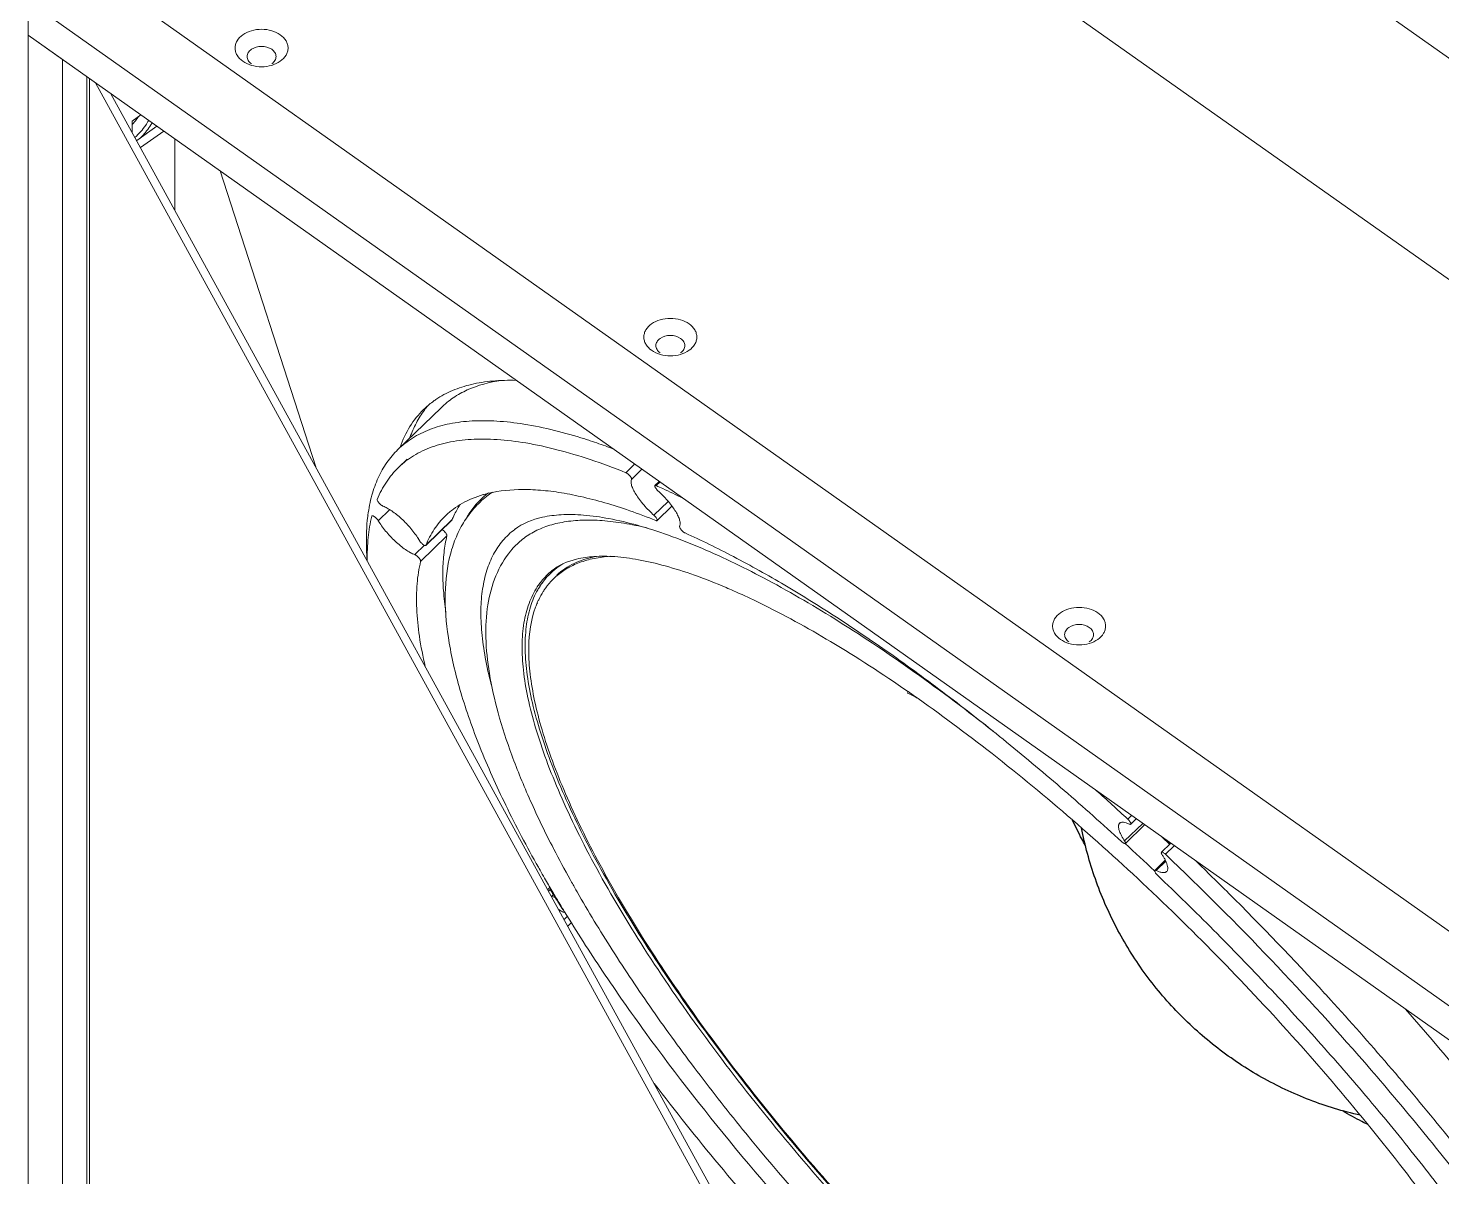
# Model space of a CAD drawing. Header units: millimetres. Extents: x 0 to 9253, y 0 to 2730.
# Drawn here: x 4928.4 to 5221.9, y 1721.4 to 1959.7 of the extents above; entities that cross this region are included whole.
import ezdxf

# ---------------------------------------------------------------- set-up
doc = ezdxf.new("R2010")
doc.units = ezdxf.units.MM
doc.layers.get('0').update_dxf_attribs({"lineweight": 13})
doc.layers.add('INTFCLR_5754_1', color=7, linetype='Continuous')

msp = doc.modelspace()

# ---------------------------------------------------------------- linework, layer by layer
at = {"color": 7, "linetype": 'Continuous'}
for p, q in [((5357.31, 1858.81), (5028.5, 2091.31)), ((5036.67, 2039.58), (5346.7, 1820.35)), ((5260.08, 1746.4), (4935.52, 1975.9)), ((4928.45, 1958.29), (4928.45, 1965.36)), ((5250.18, 1737.86), (4928.45, 1965.36)), ((4928.45, 1608.97), (4928.45, 1958.29)), ((4935.52, 1953.29), (4928.45, 1958.29)), ((5250.18, 1730.79), (4928.45, 1958.29)), ((4935.52, 1953.29), (4935.52, 1611.04)), ((4940.59, 1949.7), (4940.59, 1615.09)), ((4941.17, 1949.29), (4941.17, 1614.09)), ((4942.42, 1948.41), (5243.11, 1400.59)), ((5243.11, 1404.16), (4945.62, 1946.14)), ((4950.01, 1940.48), (4951.82, 1941.76)), ((4950.01, 1938.15), (4950.01, 1940.48)), ((4955.16, 1939.4), (4950.95, 1936.43)), ((4956.57, 1938.4), (4951.75, 1934.99)), ((4958.85, 1936.79), (4958.85, 1922.04)), ((4988.13, 1868.7), (4968.27, 1930.13)), ((5014.13, 1880.99), (5005.17, 1872.3)), ((5007.09, 1870.33), (5005.28, 1868.57)), ((5052.5, 1867.5), (5054.32, 1869.28)), ((5053.66, 1866.1), (5055.84, 1868.21)), ((5059.41, 1865.68), (5058.53, 1864.83)), ((5058.81, 1864.81), (5059.58, 1865.56)), ((5023.1, 1862.6), (5023.08, 1862.58)), ((5023.13, 1862.57), (5023.11, 1862.55)), ((5023.25, 1862.3), (5023.27, 1862.32)), ((5023.25, 1862.3), (5023.27, 1862.32)), ((5023.27, 1862.32), (5023.3, 1862.35)), ((5023.27, 1862.33), (5023.3, 1862.34)), ((5058.34, 1858.66), (5061.3, 1861.53)), ((5062.07, 1860.56), (5058.99, 1857.57)), ((4998.95, 1858.65), (4998.96, 1858.71)), ((4998.96, 1858.64), (4998.98, 1858.7)), ((5001.09, 1857.53), (5003.48, 1859.84)), ((5016.43, 1857.72), (5010.96, 1852.41)), ((5010.98, 1852.45), (5016.45, 1857.75)), ((5016.43, 1857.72), (5016.45, 1857.75)), ((5029.42, 1855.72), (5029.42, 1855.72)), ((5063.65, 1856.37), (5063.66, 1856.39)), ((5008.69, 1850.49), (5010.69, 1852.43)), ((5009.9, 1849.1), (5015.37, 1854.41)), ((5010.98, 1852.45), (5010.96, 1852.41)), ((5028.58, 1851.24), (5028.61, 1851.29)), ((5028.6, 1851.27), (5028.62, 1851.29)), ((5037.1, 1847.12), (5037.1, 1847.12)), ((5038.14, 1846.25), (5038.11, 1846.22)), ((5038.14, 1846.25), (5038.11, 1846.22)), ((5110.99, 1822.12), (5111.1, 1822.05)), ((5111.01, 1822.07), (5111.12, 1822)), ((5156.7, 1795.59), (5157.47, 1796.34)), ((5156.04, 1791.07), (5159.79, 1794.71)), ((5160.18, 1794.43), (5156.19, 1790.55)), ((5158.46, 1795.64), (5157.31, 1794.53)), ((5156.21, 1790.59), (5156.19, 1790.55)), ((5165.55, 1790.53), (5163.69, 1788.71)), ((5164.51, 1788.3), (5166.34, 1790.08)), ((5165.57, 1790.56), (5165.14, 1790.96)), ((5037.55, 1789.36), (5037.49, 1789.47)), ((5037.56, 1789.36), (5037.5, 1789.46)), ((5164.48, 1787.06), (5162.31, 1784.95)), ((5034.49, 1785.35), (5034.34, 1785.61)), ((5034.48, 1785.36), (5034.34, 1785.61)), ((5034.7, 1784.97), (5034.48, 1785.36)), ((5034.92, 1784.58), (5034.7, 1784.97)), ((5162.21, 1784.86), (5162.3, 1784.78)), ((5162.21, 1784.84), (5162.29, 1784.76)), ((5162.62, 1784.92), (5164.59, 1786.83)), ((5162.62, 1784.92), (5162.94, 1784.77)), ((5036.27, 1780.99), (5036.76, 1781.47)), ((5036.96, 1781.12), (5036.47, 1780.64)), ((5037.48, 1779.93), (5037.13, 1779.6)), ((5037.13, 1779.6), (5037.9, 1779.27)), ((5042.37, 1780.51), (5042.15, 1780.91)), ((5039.89, 1776.15), (5039.61, 1776.26)), ((5040.36, 1775.45), (5039.68, 1774.78)), ((5039.83, 1776.18), (5039.7, 1776.38)), ((5039.89, 1776.16), (5039.76, 1776.35)), ((5040.46, 1773.36), (5041.21, 1774.1))]:
    msp.add_line(p, q, dxfattribs=at)
for centre, radius, start, end in [((4946.06, 1944.2), 5.91, 318.1631, 330.9458), ((4941.53, 1947.43), 14.59, 329.413, 329.8949), ((5025.62, 1869.2), 18.72, 139.5398, 142.8312), ((5002.95, 1746.83), 134.1, 69.6962, 70.0494), ((5002.1, 1744.53), 136.56, 69.5282, 69.6967), ((5018.09, 1855.27), 18.47, 124.6697, 125.9877), ((5033.88, 1850.02), 16.57, 126.807, 130.5904), ((5033.78, 1850.14), 16.41, 130.6838, 132.0396), ((5029.37, 1840.5), 23.35, 105.5499, 106.1116), ((5033.48, 1854.13), 34.83, 172.5337, 172.9541), ((4999.17, 1847.45), 12.06, 29.7342, 31.8041), ((5011.16, 1854.3), 1.74, 209.7469, 211.7914), ((5055.94, 1853.86), 57.32, 183.9751, 184.688), ((5046.87, 1835.41), 15.27, 144.953, 146.7436), ((5048.05, 1835.34), 15.91, 148.9438, 150.4029), ((5047.79, 1835.5), 15.6, 147.1788, 148.9444), ((5048.14, 1834.71), 15.16, 144.8415, 147.4807), ((5051.02, 1833.25), 18.39, 156.7422, 159.7646), ((5008.3, 1693.18), 163.93, 64.0103, 64.2258), ((5104.01, 1807.43), 15.93, 64.036, 64.3375), ((4750.84, 1353.74), 599.97, 47.43116, 48.27938), ((4790.78, 1391.23), 541.21, 46.6623, 47.54), ((4779, 1379.55), 563.98, 46.7566, 47.0053), ((5282.8, 1925.54), 285.15, 209.6254, 209.9998), ((5162.2, 1784.07), 0.95, 63.8008, 66.8671), ((5292.5, 1931.16), 296.37, 210.0027, 210.5921), ((5338.2, 1967.82), 354.61, 211.7961, 211.9471), ((5345.62, 1972.46), 363.36, 211.9487, 212.3871), ((5303.42, 1937.63), 309.06, 210.5936, 211.1195), ((5352.66, 1976.93), 371.71, 212.3869, 212.6518), ((5311.01, 1942.2), 317.92, 211.1193, 211.4398), ((4727.26, 1328.2), 638.08, 42.35499, 42.50849)]:
    msp.add_arc(centre, radius, start, end, dxfattribs=at)
for points, knots in [([(4972.99, 1958.4), (4972.52, 1958.06), (4971.9, 1957.44), (4971.46, 1956.42), (4971.35, 1955.65), (4971.46, 1954.87), (4971.9, 1953.85), (4972.52, 1953.23), (4972.99, 1952.9)], [0, 0, 0, 0, 0.263387, 0.3838, 0.5, 0.616201, 0.736614, 1, 1, 1, 1]), ([(4980.77, 1958.4), (4980.23, 1958.78), (4978.96, 1959.35), (4976.88, 1959.63), (4974.8, 1959.35), (4973.53, 1958.78), (4972.99, 1958.4)], [0, 0, 0, 0, 0.240764, 0.5, 0.759237, 1, 1, 1, 1]), ([(4980.77, 1952.9), (4981.24, 1953.23), (4981.86, 1953.85), (4982.31, 1954.87), (4982.42, 1955.65), (4982.31, 1956.42), (4981.86, 1957.44), (4981.24, 1958.06), (4980.77, 1958.4)], [0, 0, 0, 0, 0.263387, 0.3838, 0.5, 0.616201, 0.736614, 1, 1, 1, 1]), ([(4974.76, 1955.38), (4974.5, 1955.2), (4974.06, 1954.76), (4973.88, 1954.16), (4973.88, 1953.88)], [0, 0, 0, 0, 0.528924, 1, 1, 1, 1]), ([(4979.88, 1953.88), (4979.88, 1954.16), (4979.7, 1954.76), (4979.26, 1955.2), (4979, 1955.38)], [0, 0, 0, 0, 0.471076, 1, 1, 1, 1]), ([(4972.99, 1952.9), (4973.53, 1952.52), (4974.8, 1951.94), (4976.88, 1951.66), (4978.96, 1951.94), (4980.23, 1952.52), (4980.77, 1952.9)], [0, 0, 0, 0, 0.240764, 0.5, 0.759237, 1, 1, 1, 1]), ([(4973.88, 1953.88), (4973.88, 1953.6), (4974.06, 1952.99), (4974.5, 1952.56), (4974.76, 1952.38)], [0, 0, 0, 0, 0.471076, 1, 1, 1, 1]), ([(4979, 1952.38), (4979.26, 1952.56), (4979.7, 1952.99), (4979.88, 1953.6), (4979.88, 1953.88)], [0, 0, 0, 0, 0.528924, 1, 1, 1, 1]), ([(4950.01, 1939.82), (4950.05, 1939.85), (4950.21, 1939.99), (4950.36, 1940.14), (4950.46, 1940.26)], [0, 0, 0, 0, 0.244552, 1, 1, 1, 1]), ([(4953.44, 1940.62), (4953.25, 1940.28), (4952.44, 1939), (4951.43, 1937.84), (4950.59, 1937.09)], [0, 0, 0, 0, 0.253831, 1, 1, 1, 1]), ([(4951.59, 1936.86), (4951.83, 1937.09), (4952.77, 1938.05), (4953.57, 1939.14), (4954.09, 1940.01)], [0, 0, 0, 0, 0.244348, 1, 1, 1, 1]), ([(5065.62, 1898.4), (5065.09, 1898.78), (5063.82, 1899.35), (5061.74, 1899.63), (5059.66, 1899.35), (5058.38, 1898.78), (5057.85, 1898.4)], [0, 0, 0, 0, 0.240764, 0.5, 0.759237, 1, 1, 1, 1]), ([(5057.85, 1898.4), (5057.37, 1898.06), (5056.75, 1897.44), (5056.31, 1896.42), (5056.2, 1895.65), (5056.31, 1894.87), (5056.75, 1893.85), (5057.37, 1893.23), (5057.85, 1892.9)], [0, 0, 0, 0, 0.263387, 0.3838, 0.5, 0.616201, 0.736614, 1, 1, 1, 1]), ([(5065.62, 1892.9), (5066.1, 1893.23), (5066.72, 1893.85), (5067.16, 1894.87), (5067.27, 1895.65), (5067.16, 1896.42), (5066.72, 1897.44), (5066.1, 1898.06), (5065.62, 1898.4)], [0, 0, 0, 0, 0.263387, 0.3838, 0.5, 0.616201, 0.736614, 1, 1, 1, 1]), ([(5057.85, 1892.9), (5058.38, 1892.52), (5059.66, 1891.94), (5061.74, 1891.66), (5063.82, 1891.94), (5065.09, 1892.52), (5065.62, 1892.9)], [0, 0, 0, 0, 0.240764, 0.5, 0.759237, 1, 1, 1, 1]), ([(5059.61, 1895.38), (5059.36, 1895.2), (5058.92, 1894.76), (5058.74, 1894.16), (5058.74, 1893.88)], [0, 0, 0, 0, 0.528924, 1, 1, 1, 1]), ([(5058.74, 1893.88), (5058.74, 1893.6), (5058.92, 1892.99), (5059.36, 1892.56), (5059.61, 1892.38)], [0, 0, 0, 0, 0.471076, 1, 1, 1, 1]), ([(5064.74, 1893.88), (5064.74, 1894.16), (5064.55, 1894.76), (5064.11, 1895.2), (5063.86, 1895.38)], [0, 0, 0, 0, 0.471076, 1, 1, 1, 1]), ([(5063.86, 1892.38), (5064.11, 1892.56), (5064.55, 1892.99), (5064.74, 1893.6), (5064.74, 1893.88)], [0, 0, 0, 0, 0.528924, 1, 1, 1, 1]), ([(5029.75, 1886.66), (5028.12, 1886.71), (5024.98, 1886.64), (5020.51, 1885.96), (5016.53, 1884.69), (5014.15, 1883.42), (5013.08, 1882.69)], [0, 0, 0, 0, 0.281899, 0.539396, 0.776824, 1, 1, 1, 1]), ([(5026.6, 1886.64), (5024.2, 1886.3), (5020.7, 1885.39), (5016.64, 1883.14), (5014.91, 1881.75), (5014.13, 1880.99)], [0, 0, 0, 0, 0.524286, 0.765474, 1, 1, 1, 1]), ([(5013.08, 1882.69), (5012.85, 1882.54), (5011.95, 1881.9), (5011.11, 1881.19), (5010.51, 1880.62)], [0, 0, 0, 0, 0.251702, 1, 1, 1, 1]), ([(5005.17, 1872.3), (5006.1, 1873.2), (5008.18, 1874.82), (5011.84, 1876.62), (5016.03, 1877.79), (5020.72, 1878.35), (5025.89, 1878.29), (5033.78, 1877.37), (5039.83, 1875.81), (5043.95, 1874.51)], [0, 0, 0, 0, 0.094919, 0.193573, 0.299241, 0.41451, 0.541234, 0.68066, 1, 1, 1, 1]), ([(5010.51, 1880.62), (5009.43, 1879.57), (5007.48, 1877.13), (5006.16, 1874.31), (5005.62, 1872.82)], [0, 0, 0, 0, 0.48733, 1, 1, 1, 1]), ([(5007.68, 1874.81), (5008.05, 1875.85), (5008.91, 1877.83), (5010.07, 1879.66), (5010.71, 1880.5)], [0, 0, 0, 0, 0.511075, 1, 1, 1, 1]), ([(4998.96, 1858.71), (4999.14, 1860.09), (4999.65, 1862.73), (5000.96, 1866.42), (5002.77, 1869.64), (5004.33, 1871.48), (5005.17, 1872.3)], [0, 0, 0, 0, 0.274357, 0.528525, 0.768106, 1, 1, 1, 1]), ([(5007.59, 1870.46), (5008.15, 1870.85), (5009.34, 1871.58), (5011.94, 1872.82), (5015.63, 1873.93), (5020.53, 1874.54), (5025.98, 1874.47), (5031.94, 1873.73), (5038.41, 1872.31), (5045.34, 1870.23), (5050.06, 1868.48), (5052.5, 1867.5)], [0, 0, 0, 0, 0.044153, 0.089491, 0.185252, 0.290175, 0.406226, 0.534682, 0.676286, 0.831381, 1, 1, 1, 1]), ([(5043.95, 1874.51), (5044.34, 1874.38), (5045.93, 1873.87), (5047.52, 1873.32), (5048.7, 1872.89)], [0, 0, 0, 0, 0.244949, 1, 1, 1, 1]), ([(5005.28, 1868.57), (5005.43, 1868.72), (5006.05, 1869.3), (5006.72, 1869.84), (5007.24, 1870.22)], [0, 0, 0, 0, 0.249355, 1, 1, 1, 1]), ([(5000.89, 1861.97), (5001.41, 1863.22), (5002.34, 1865.02), (5003.93, 1867.16), (5004.81, 1868.12), (5005.28, 1868.57)], [0, 0, 0, 0, 0.509769, 0.756185, 1, 1, 1, 1]), ([(5052.5, 1867.5), (5052.54, 1867.49), (5052.63, 1867.44), (5052.81, 1867.32), (5053.05, 1867.12), (5053.32, 1866.85), (5053.47, 1866.65), (5053.53, 1866.54)], [0, 0, 0, 0, 0.095209, 0.207449, 0.467573, 0.744899, 1, 1, 1, 1]), ([(5053.53, 1866.54), (5053.56, 1866.5), (5053.61, 1866.41), (5053.66, 1866.29), (5053.68, 1866.19), (5053.68, 1866.13), (5053.66, 1866.1)], [0, 0, 0, 0, 0.339567, 0.621162, 0.839224, 1, 1, 1, 1]), ([(5058.74, 1857.57), (5056.94, 1858.29), (5053.43, 1859.61), (5048.24, 1861.28), (5043.31, 1862.56), (5038.67, 1863.45), (5034.33, 1863.96), (5029.15, 1864.1), (5025.4, 1863.64), (5023.11, 1863)], [0, 0, 0, 0, 0.158852, 0.307718, 0.446555, 0.575478, 0.694738, 0.80479, 1, 1, 1, 1]), ([(5023.3, 1862.35), (5023.42, 1862.44), (5023.9, 1862.83), (5024.41, 1863.19), (5024.79, 1863.45)], [0, 0, 0, 0, 0.248859, 1, 1, 1, 1]), ([(5053.66, 1866.1), (5053.59, 1865.94), (5053.55, 1865.64), (5053.6, 1865.23), (5053.7, 1864.85), (5053.85, 1864.43), (5054.12, 1863.81), (5054.39, 1863.34), (5054.59, 1863.02)], [0, 0, 0, 0, 0.160693, 0.262044, 0.379064, 0.512019, 0.660524, 1, 1, 1, 1]), ([(5059.16, 1863.76), (5059.06, 1863.85), (5058.88, 1864.04), (5058.69, 1864.28), (5058.58, 1864.48), (5058.53, 1864.6), (5058.5, 1864.7), (5058.5, 1864.77), (5058.51, 1864.79)], [0, 0, 0, 0, 0.320867, 0.618842, 0.745909, 0.852673, 0.937048, 1, 1, 1, 1]), ([(5058.51, 1864.79), (5058.51, 1864.79), (5058.52, 1864.81), (5058.53, 1864.82), (5058.53, 1864.83)], [0, 0, 0, 0, 0.263043, 1, 1, 1, 1]), ([(5058.53, 1864.83), (5058.55, 1864.85), (5058.58, 1864.86), (5058.65, 1864.87), (5058.73, 1864.85), (5058.78, 1864.83), (5058.81, 1864.81)], [0, 0, 0, 0, 0.176279, 0.390789, 0.663874, 1, 1, 1, 1]), ([(5058.81, 1864.81), (5059.26, 1864.61), (5061.11, 1863.77), (5062.93, 1862.9), (5064.3, 1862.23)], [0, 0, 0, 0, 0.245634, 1, 1, 1, 1]), ([(5063.73, 1856.55), (5063.79, 1856.72), (5063.8, 1857.03), (5063.72, 1857.46), (5063.57, 1858), (5063.24, 1858.75), (5062.68, 1859.7), (5061.97, 1860.72), (5061.13, 1861.77), (5060.18, 1862.79), (5059.51, 1863.45), (5059.16, 1863.76)], [0, 0, 0, 0, 0.062954, 0.102342, 0.147375, 0.254099, 0.381092, 0.524445, 0.679182, 0.839678, 1, 1, 1, 1]), ([(5001.03, 1861.53), (5000.98, 1861.61), (5000.91, 1861.73), (5000.88, 1861.88), (5000.88, 1861.94), (5000.89, 1861.97)], [0, 0, 0, 0, 0.616807, 0.836604, 1, 1, 1, 1]), ([(5002.08, 1860.57), (5002.03, 1860.58), (5001.94, 1860.63), (5001.76, 1860.74), (5001.51, 1860.94), (5001.25, 1861.22), (5001.09, 1861.43), (5001.03, 1861.53)], [0, 0, 0, 0, 0.093807, 0.205196, 0.465145, 0.743616, 1, 1, 1, 1]), ([(5009.42, 1853.81), (5009.2, 1854.16), (5008.71, 1854.87), (5007.88, 1855.92), (5006.95, 1856.95), (5005.96, 1857.92), (5004.94, 1858.8), (5003.94, 1859.56), (5003, 1860.15), (5002.37, 1860.45), (5002.08, 1860.57)], [0, 0, 0, 0, 0.122979, 0.256397, 0.39542, 0.534915, 0.669721, 0.79493, 0.906178, 1, 1, 1, 1]), ([(5034.34, 1785.61), (5031.96, 1789.84), (5027.62, 1798.04), (5022.19, 1810.13), (5018.2, 1821.37), (5015.68, 1831.69), (5014.72, 1841.05), (5015.34, 1848.24), (5016.86, 1853.33), (5018.46, 1856.74), (5020.57, 1859.79), (5022.31, 1861.52), (5023.25, 1862.3)], [0, 0, 0, 0, 0.175829, 0.336043, 0.479917, 0.607485, 0.719878, 0.819751, 0.866394, 0.911618, 0.955933, 1, 1, 1, 1]), ([(5022.89, 1862.94), (5022.12, 1862.72), (5020.64, 1862.2), (5018.56, 1861.2), (5016.68, 1859.99), (5015.55, 1859.03), (5015.03, 1858.52)], [0, 0, 0, 0, 0.262508, 0.514473, 0.759116, 1, 1, 1, 1]), ([(5016.45, 1857.75), (5016.56, 1858.03), (5017.03, 1859.1), (5017.59, 1860.12), (5018.06, 1860.85)], [0, 0, 0, 0, 0.255431, 1, 1, 1, 1]), ([(5022.79, 1862.32), (5022.12, 1861.72), (5020.87, 1860.39), (5019.85, 1858.87), (5019.4, 1858.07)], [0, 0, 0, 0, 0.495272, 1, 1, 1, 1]), ([(5054.59, 1863.02), (5054.82, 1862.64), (5055.35, 1861.88), (5056.24, 1860.77), (5057.24, 1859.68), (5057.97, 1858.99), (5058.34, 1858.66)], [0, 0, 0, 0, 0.230243, 0.480631, 0.740853, 1, 1, 1, 1]), ([(4998.75, 1849.89), (4998.7, 1850.64), (4998.56, 1853.47), (4998.66, 1856.33), (4998.92, 1858.4)], [0, 0, 0, 0, 0.265123, 1, 1, 1, 1]), ([(4998.83, 1849.19), (4998.8, 1850.82), (4998.9, 1853.94), (4999.41, 1857.03), (4999.76, 1858.48)], [0, 0, 0, 0, 0.522982, 1, 1, 1, 1]), ([(4999.76, 1858.48), (4999.77, 1858.48), (4999.77, 1858.5), (4999.78, 1858.52), (4999.79, 1858.53)], [0, 0, 0, 0, 0.267366, 1, 1, 1, 1]), ([(4999.79, 1858.53), (4999.81, 1858.54), (4999.85, 1858.56), (4999.92, 1858.56), (5000.01, 1858.54), (5000.11, 1858.49), (5000.22, 1858.43), (5000.39, 1858.31), (5000.51, 1858.21), (5000.59, 1858.13)], [0, 0, 0, 0, 0.059225, 0.133026, 0.228376, 0.346658, 0.486381, 0.644673, 1, 1, 1, 1]), ([(5000.59, 1858.13), (5000.69, 1858.04), (5000.88, 1857.85), (5001.03, 1857.64), (5001.09, 1857.53)], [0, 0, 0, 0, 0.524995, 1, 1, 1, 1]), ([(5001.09, 1857.53), (5001.31, 1857.17), (5001.79, 1856.44), (5002.62, 1855.37), (5003.56, 1854.3), (5004.24, 1853.62), (5004.6, 1853.29)], [0, 0, 0, 0, 0.226469, 0.475071, 0.73632, 1, 1, 1, 1]), ([(5015.03, 1858.52), (5014.6, 1858.11), (5013.78, 1857.22), (5012.32, 1855.25), (5011.45, 1853.6), (5010.98, 1852.45)], [0, 0, 0, 0, 0.243896, 0.490359, 1, 1, 1, 1]), ([(5028.61, 1851.29), (5029.26, 1852.08), (5030.71, 1853.54), (5033.33, 1855.28), (5036.35, 1856.56), (5039.77, 1857.37), (5043.56, 1857.72), (5047.72, 1857.61), (5052.22, 1857.06), (5055.31, 1856.41), (5056.91, 1856.02)], [0, 0, 0, 0, 0.100713, 0.202912, 0.310034, 0.425003, 0.550107, 0.686974, 0.836708, 1, 1, 1, 1]), ([(5029.41, 1855.73), (5031.09, 1856.99), (5034.38, 1858.29), (5039.29, 1858.88), (5043.95, 1858.77), (5049.24, 1858.01), (5055.14, 1856.6), (5061.57, 1854.53), (5065.97, 1852.79), (5068.25, 1851.81)], [0, 0, 0, 0, 0.155132, 0.252674, 0.367152, 0.499173, 0.648835, 0.815893, 1, 1, 1, 1]), ([(5058.34, 1858.66), (5058.45, 1858.56), (5058.64, 1858.37), (5058.81, 1858.15), (5058.87, 1858.03)], [0, 0, 0, 0, 0.519421, 1, 1, 1, 1]), ([(5058.99, 1857.57), (5058.98, 1857.55), (5058.94, 1857.54), (5058.89, 1857.53), (5058.82, 1857.54), (5058.77, 1857.56), (5058.74, 1857.57)], [0, 0, 0, 0, 0.18259, 0.399426, 0.670136, 1, 1, 1, 1]), ([(5058.87, 1858.03), (5058.91, 1857.98), (5058.95, 1857.91), (5058.99, 1857.81), (5059.02, 1857.71), (5059.03, 1857.61), (5058.99, 1857.57)], [0, 0, 0, 0, 0.359516, 0.513352, 0.647861, 1, 1, 1, 1]), ([(5014.75, 1855.4), (5014.72, 1855.43), (5014.59, 1855.54), (5014.46, 1855.64), (5014.35, 1855.71)], [0, 0, 0, 0, 0.269537, 1, 1, 1, 1]), ([(5015.37, 1854.41), (5015.37, 1854.44), (5015.37, 1854.5), (5015.35, 1854.6), (5015.3, 1854.71), (5015.19, 1854.9), (5015.01, 1855.13), (5014.84, 1855.31), (5014.75, 1855.4)], [0, 0, 0, 0, 0.065121, 0.150938, 0.258001, 0.384371, 0.679714, 1, 1, 1, 1]), ([(5024.55, 1823.54), (5024.07, 1825.39), (5023.27, 1828.97), (5022.53, 1834.18), (5022.32, 1838.96), (5022.65, 1843.29), (5023.51, 1847.17), (5024.91, 1850.57), (5026.87, 1853.47), (5028.53, 1855.04), (5029.42, 1855.72)], [0, 0, 0, 0, 0.166984, 0.319426, 0.457879, 0.583374, 0.697546, 0.802789, 0.902313, 1, 1, 1, 1]), ([(5064.79, 1854.99), (5064.73, 1855.02), (5064.59, 1855.1), (5064.31, 1855.32), (5064.05, 1855.58), (5063.83, 1855.86), (5063.72, 1856.06), (5063.65, 1856.22), (5063.64, 1856.33), (5063.65, 1856.37)], [0, 0, 0, 0, 0.117114, 0.257798, 0.567415, 0.713227, 0.838289, 0.934646, 1, 1, 1, 1]), ([(5063.66, 1856.39), (5063.67, 1856.4), (5063.7, 1856.45), (5063.72, 1856.51), (5063.73, 1856.55)], [0, 0, 0, 0, 0.243098, 1, 1, 1, 1]), ([(5155.41, 1790.92), (5151.48, 1794.52), (5143.63, 1801.53), (5131.72, 1811.54), (5119.88, 1820.87), (5108.22, 1829.46), (5096.82, 1837.21), (5085.78, 1844.09), (5075.19, 1850.02), (5068.2, 1853.46), (5064.79, 1854.99)], [0, 0, 0, 0, 0.143339, 0.283342, 0.418983, 0.549281, 0.673321, 0.790264, 0.899365, 1, 1, 1, 1]), ([(5004.6, 1853.29), (5004.95, 1852.96), (5005.66, 1852.34), (5006.72, 1851.54), (5007.72, 1850.91), (5008.38, 1850.6), (5008.69, 1850.49)], [0, 0, 0, 0, 0.292313, 0.563166, 0.801845, 1, 1, 1, 1]), ([(5010.96, 1852.41), (5010.95, 1852.4), (5010.92, 1852.39), (5010.87, 1852.38), (5010.81, 1852.39), (5010.7, 1852.42), (5010.56, 1852.49), (5010.37, 1852.62), (5010.18, 1852.78), (5009.99, 1852.97), (5009.82, 1853.17), (5009.72, 1853.31), (5009.67, 1853.38)], [0, 0, 0, 0, 0.025287, 0.054653, 0.090585, 0.134087, 0.243789, 0.379781, 0.533886, 0.695854, 0.85486, 1, 1, 1, 1]), ([(5015.16, 1838.58), (5014.93, 1840.05), (5014.59, 1842.9), (5014.44, 1847.03), (5014.67, 1850.85), (5015.09, 1853.27), (5015.37, 1854.41)], [0, 0, 0, 0, 0.280379, 0.539529, 0.778772, 1, 1, 1, 1]), ([(5068.25, 1851.81), (5072.92, 1849.83), (5082.62, 1845.08), (5097.37, 1836.42), (5112.97, 1825.92), (5123.42, 1818.05), (5128.74, 1813.85)], [0, 0, 0, 0, 0.212329, 0.452211, 0.716119, 1, 1, 1, 1]), ([(5008.69, 1850.49), (5008.74, 1850.47), (5008.83, 1850.43), (5009.03, 1850.3), (5009.18, 1850.18), (5009.28, 1850.09)], [0, 0, 0, 0, 0.19819, 0.436996, 1, 1, 1, 1]), ([(5009.9, 1849.1), (5009.53, 1847.58), (5009.03, 1844.31), (5008.98, 1839.08), (5009.58, 1833.32), (5010.37, 1829.34), (5010.86, 1827.27)], [0, 0, 0, 0, 0.212698, 0.448685, 0.710617, 1, 1, 1, 1]), ([(5009.28, 1850.09), (5009.37, 1850), (5009.54, 1849.83), (5009.72, 1849.59), (5009.82, 1849.41), (5009.88, 1849.29), (5009.9, 1849.19), (5009.9, 1849.13), (5009.9, 1849.1)], [0, 0, 0, 0, 0.320286, 0.615629, 0.742, 0.849062, 0.934879, 1, 1, 1, 1]), ([(5037.49, 1789.47), (5035.79, 1792.75), (5032.69, 1799.13), (5028.81, 1808.54), (5025.93, 1817.35), (5024.06, 1825.53), (5023.27, 1833.05), (5023.61, 1839.93), (5025.25, 1846.11), (5027.32, 1849.7), (5028.58, 1851.24)], [0, 0, 0, 0, 0.169541, 0.325257, 0.466822, 0.594472, 0.709173, 0.812924, 0.908685, 1, 1, 1, 1]), ([(5037.09, 1847.13), (5038.58, 1848.33), (5041.57, 1849.59), (5046.09, 1850.21), (5050.42, 1850.15), (5055.37, 1849.47), (5060.92, 1848.17), (5066.98, 1846.22), (5071.15, 1844.58), (5073.31, 1843.66)], [0, 0, 0, 0, 0.15178, 0.248015, 0.361923, 0.494161, 0.644797, 0.813537, 1, 1, 1, 1]), ([(5037.24, 1846.96), (5037.41, 1847.12), (5038.11, 1847.71), (5038.86, 1848.24), (5039.45, 1848.59)], [0, 0, 0, 0, 0.248219, 1, 1, 1, 1]), ([(5037.96, 1845.92), (5038.66, 1846.54), (5040.22, 1847.68), (5042.91, 1848.94), (5045.96, 1849.79), (5048.12, 1850.07), (5049.25, 1850.15)], [0, 0, 0, 0, 0.229682, 0.468704, 0.723706, 1, 1, 1, 1]), ([(5046.25, 1850.12), (5044.71, 1849.81), (5042.47, 1849.12), (5039.83, 1847.63), (5038.67, 1846.73), (5038.14, 1846.25)], [0, 0, 0, 0, 0.519588, 0.762723, 1, 1, 1, 1]), ([(5034.37, 1844.18), (5034.56, 1844.46), (5035.37, 1845.53), (5036.32, 1846.48), (5037.1, 1847.12)], [0, 0, 0, 0, 0.252058, 1, 1, 1, 1]), ([(5034.67, 1843.96), (5034.85, 1844.24), (5035.61, 1845.32), (5036.5, 1846.31), (5037.24, 1846.96)], [0, 0, 0, 0, 0.252973, 1, 1, 1, 1]), ([(5035.75, 1843.44), (5035.91, 1843.67), (5036.57, 1844.55), (5037.34, 1845.37), (5037.96, 1845.92)], [0, 0, 0, 0, 0.252006, 1, 1, 1, 1]), ([(5212.72, 1623.89), (5210.29, 1624.94), (5205.31, 1627.27), (5194.93, 1632.76), (5181.32, 1641.12), (5164.61, 1652.97), (5147.43, 1666.67), (5130.18, 1681.91), (5113.27, 1698.34), (5097.09, 1715.58), (5082, 1733.23), (5068.35, 1750.89), (5056.46, 1768.14), (5048, 1782.23), (5042.38, 1793), (5038.88, 1800.51), (5036, 1807.63), (5033.74, 1814.33), (5032.12, 1820.57), (5031.15, 1826.31), (5030.84, 1831.53), (5031.2, 1836.2), (5032.22, 1840.31), (5033.41, 1842.72), (5034.1, 1843.79)], [0, 0, 0, 0, 0.026784, 0.055565, 0.118608, 0.188051, 0.262549, 0.340591, 0.420555, 0.50076, 0.579518, 0.655186, 0.726214, 0.791206, 0.821066, 0.848998, 0.874903, 0.898713, 0.920392, 0.939955, 0.957475, 0.973113, 0.987146, 1, 1, 1, 1]), ([(5213.02, 1624.53), (5210.61, 1625.57), (5205.68, 1627.88), (5195.42, 1633.31), (5181.95, 1641.56), (5165.42, 1653.25), (5148.42, 1666.77), (5131.35, 1681.81), (5114.58, 1698.03), (5098.51, 1715.06), (5083.5, 1732.53), (5069.88, 1750.02), (5057.96, 1767.14), (5049.44, 1781.14), (5043.74, 1791.88), (5040.16, 1799.38), (5037.18, 1806.51), (5034.81, 1813.24), (5033.07, 1819.51), (5031.96, 1825.31), (5031.5, 1830.6), (5031.69, 1835.36), (5032.53, 1839.57), (5033.58, 1842.08), (5034.21, 1843.2)], [0, 0, 0, 0, 0.026654, 0.055278, 0.117937, 0.186924, 0.260929, 0.338477, 0.417984, 0.49781, 0.576303, 0.651852, 0.722933, 0.788168, 0.818221, 0.846394, 0.872586, 0.896723, 0.918763, 0.938707, 0.956612, 0.972614, 0.986951, 1, 1, 1, 1]), ([(5034.12, 1840.52), (5034.21, 1840.72), (5034.58, 1841.53), (5035, 1842.3), (5035.36, 1842.86)], [0, 0, 0, 0, 0.254716, 1, 1, 1, 1]), ([(5073.31, 1843.66), (5073.82, 1843.44), (5075.93, 1842.52), (5078.01, 1841.56), (5079.58, 1840.8)], [0, 0, 0, 0, 0.243081, 1, 1, 1, 1]), ([(5080.13, 1840.53), (5085.21, 1838.06), (5095.72, 1832.26), (5105.78, 1825.73), (5110.99, 1822.12)], [0, 0, 0, 0, 0.471106, 1, 1, 1, 1]), ([(5213.15, 1624.89), (5210.83, 1625.88), (5206.07, 1628.08), (5196.14, 1633.23), (5183.12, 1641.09), (5167.1, 1652.26), (5150.6, 1665.2), (5133.98, 1679.63), (5117.59, 1695.25), (5101.8, 1711.7), (5086.95, 1728.63), (5073.37, 1745.68), (5061.34, 1762.46), (5052.62, 1776.25), (5046.67, 1786.89), (5042.86, 1794.38), (5039.61, 1801.53), (5036.94, 1808.32), (5034.85, 1814.71), (5033.37, 1820.66), (5032.5, 1826.14), (5032.17, 1832.45), (5032.79, 1836.98), (5033.76, 1839.61)], [0, 0, 0, 0, 0.026047, 0.054015, 0.115248, 0.182721, 0.255211, 0.331336, 0.409605, 0.488466, 0.56635, 0.641716, 0.713096, 0.77914, 0.809792, 0.838688, 0.865722, 0.890806, 0.913882, 0.934924, 0.953949, 0.971033, 1, 1, 1, 1]), ([(5142.7, 1838.4), (5142.23, 1838.06), (5141.61, 1837.44), (5141.16, 1836.42), (5141.05, 1835.65), (5141.16, 1834.87), (5141.61, 1833.85), (5142.23, 1833.23), (5142.7, 1832.9)], [0, 0, 0, 0, 0.263387, 0.3838, 0.5, 0.616201, 0.736614, 1, 1, 1, 1]), ([(5150.48, 1838.4), (5149.94, 1838.78), (5148.67, 1839.35), (5146.59, 1839.63), (5144.51, 1839.35), (5143.24, 1838.78), (5142.7, 1838.4)], [0, 0, 0, 0, 0.240764, 0.5, 0.759237, 1, 1, 1, 1]), ([(5150.48, 1832.9), (5150.95, 1833.23), (5151.57, 1833.85), (5152.01, 1834.87), (5152.12, 1835.65), (5152.01, 1836.42), (5151.57, 1837.44), (5150.95, 1838.06), (5150.48, 1838.4)], [0, 0, 0, 0, 0.263387, 0.3838, 0.5, 0.616201, 0.736614, 1, 1, 1, 1]), ([(5144.47, 1835.38), (5144.21, 1835.2), (5143.77, 1834.76), (5143.59, 1834.16), (5143.59, 1833.88)], [0, 0, 0, 0, 0.528924, 1, 1, 1, 1]), ([(5149.59, 1833.88), (5149.59, 1834.16), (5149.41, 1834.76), (5148.97, 1835.2), (5148.71, 1835.38)], [0, 0, 0, 0, 0.471076, 1, 1, 1, 1]), ([(5142.7, 1832.9), (5143.24, 1832.52), (5144.51, 1831.94), (5146.59, 1831.66), (5148.67, 1831.94), (5149.94, 1832.52), (5150.48, 1832.9)], [0, 0, 0, 0, 0.240764, 0.5, 0.759237, 1, 1, 1, 1]), ([(5143.59, 1833.88), (5143.59, 1833.6), (5143.77, 1832.99), (5144.21, 1832.56), (5144.47, 1832.38)], [0, 0, 0, 0, 0.471076, 1, 1, 1, 1]), ([(5148.71, 1832.38), (5148.97, 1832.56), (5149.41, 1832.99), (5149.59, 1833.6), (5149.59, 1833.88)], [0, 0, 0, 0, 0.528924, 1, 1, 1, 1]), ([(5110.99, 1821.75), (5111.09, 1821.7), (5111.75, 1821.37), (5112.4, 1821.02), (5112.96, 1820.72)], [0, 0, 0, 0, 0.150744, 1, 1, 1, 1]), ([(5111.1, 1822.05), (5116.66, 1818.2), (5127.89, 1809.9), (5144.47, 1796.29), (5161.02, 1781.35), (5177.21, 1765.38), (5192.7, 1748.73), (5207.16, 1731.73), (5220.29, 1714.75), (5228.26, 1703.27), (5231.96, 1697.59)], [0, 0, 0, 0, 0.116374, 0.240038, 0.368666, 0.499816, 0.630989, 0.759687, 0.883467, 1, 1, 1, 1]), ([(5154.83, 1794.44), (5154.8, 1794.35), (5154.77, 1794.15), (5154.78, 1793.82), (5154.85, 1793.45), (5155.04, 1792.87), (5155.42, 1792.05), (5155.81, 1791.41), (5156.04, 1791.07)], [0, 0, 0, 0, 0.075049, 0.163117, 0.265975, 0.384196, 0.665455, 1, 1, 1, 1]), ([(5155.01, 1794.74), (5154.97, 1794.7), (5154.89, 1794.6), (5154.85, 1794.49), (5154.83, 1794.44)], [0, 0, 0, 0, 0.485831, 1, 1, 1, 1]), ([(5157.03, 1794.56), (5156.81, 1794.66), (5156.41, 1794.83), (5155.9, 1794.94), (5155.55, 1794.95), (5155.34, 1794.92), (5155.15, 1794.85), (5155.05, 1794.78), (5155.01, 1794.74)], [0, 0, 0, 0, 0.33763, 0.610802, 0.724476, 0.824917, 0.915248, 1, 1, 1, 1]), ([(5156.7, 1795.59), (5156.84, 1795.47), (5157.02, 1795.27), (5157.21, 1795), (5157.28, 1794.87), (5157.31, 1794.8)], [0, 0, 0, 0, 0.549119, 0.795281, 1, 1, 1, 1]), ([(5157.31, 1794.53), (5157.3, 1794.52), (5157.27, 1794.5), (5157.2, 1794.5), (5157.12, 1794.52), (5157.06, 1794.55), (5157.03, 1794.56)], [0, 0, 0, 0, 0.174047, 0.387852, 0.661878, 1, 1, 1, 1]), ([(5157.31, 1794.8), (5157.32, 1794.76), (5157.35, 1794.69), (5157.35, 1794.61), (5157.34, 1794.58)], [0, 0, 0, 0, 0.583468, 1, 1, 1, 1]), ([(5157.34, 1794.58), (5157.34, 1794.57), (5157.33, 1794.56), (5157.32, 1794.54), (5157.31, 1794.53)], [0, 0, 0, 0, 0.263028, 1, 1, 1, 1]), ([(5156.19, 1790.55), (5156.17, 1790.53), (5156.13, 1790.51), (5156.06, 1790.51), (5155.98, 1790.54), (5155.88, 1790.58), (5155.77, 1790.64), (5155.61, 1790.75), (5155.49, 1790.85), (5155.41, 1790.92)], [0, 0, 0, 0, 0.059741, 0.133702, 0.228837, 0.346699, 0.48596, 0.643943, 1, 1, 1, 1]), ([(5156.04, 1791.07), (5156.05, 1791.05), (5156.09, 1790.99), (5156.13, 1790.92), (5156.15, 1790.87)], [0, 0, 0, 0, 0.268063, 1, 1, 1, 1]), ([(5156.15, 1790.87), (5156.18, 1790.82), (5156.21, 1790.73), (5156.22, 1790.63), (5156.21, 1790.59)], [0, 0, 0, 0, 0.595013, 1, 1, 1, 1]), ([(5042.15, 1780.91), (5041.74, 1781.62), (5040.17, 1784.41), (5038.64, 1787.24), (5037.55, 1789.36)], [0, 0, 0, 0, 0.255304, 1, 1, 1, 1]), ([(5163.82, 1788.21), (5163.78, 1788.27), (5163.74, 1788.35), (5163.69, 1788.45), (5163.65, 1788.56), (5163.64, 1788.67), (5163.69, 1788.71)], [0, 0, 0, 0, 0.361195, 0.516084, 0.65138, 1, 1, 1, 1]), ([(5163.69, 1788.71), (5163.7, 1788.73), (5163.73, 1788.74), (5163.79, 1788.75), (5163.87, 1788.73), (5163.92, 1788.71), (5163.94, 1788.7)], [0, 0, 0, 0, 0.179251, 0.394931, 0.667023, 1, 1, 1, 1]), ([(5164.76, 1784.69), (5164.82, 1784.75), (5164.93, 1784.91), (5165, 1785.23), (5164.99, 1785.6), (5164.91, 1785.94), (5164.82, 1786.24), (5164.7, 1786.59), (5164.5, 1787.05), (5164.19, 1787.62), (5163.95, 1788.01), (5163.82, 1788.21)], [0, 0, 0, 0, 0.069928, 0.149323, 0.244423, 0.358207, 0.422435, 0.491518, 0.643841, 0.814044, 1, 1, 1, 1]), ([(5163.94, 1788.7), (5164.04, 1788.66), (5164.24, 1788.54), (5164.41, 1788.39), (5164.51, 1788.3)], [0, 0, 0, 0, 0.446236, 1, 1, 1, 1]), ([(5164.51, 1788.3), (5172, 1781.18), (5186.6, 1766.58), (5203.89, 1747.56), (5216.98, 1732.02), (5226.25, 1720.42), (5234.97, 1708.88), (5240.48, 1701.13), (5243.13, 1697.28)], [0, 0, 0, 0, 0.257472, 0.513882, 0.639833, 0.763302, 0.883584, 1, 1, 1, 1]), ([(5162.88, 1783.93), (5162.78, 1784.03), (5162.64, 1784.18), (5162.48, 1784.39), (5162.39, 1784.54), (5162.32, 1784.68), (5162.28, 1784.79), (5162.27, 1784.89), (5162.29, 1784.94), (5162.31, 1784.95)], [0, 0, 0, 0, 0.343281, 0.503936, 0.648616, 0.772125, 0.870891, 0.944609, 1, 1, 1, 1]), ([(5162.31, 1784.95), (5162.32, 1784.97), (5162.36, 1784.98), (5162.42, 1784.99), (5162.49, 1784.97), (5162.54, 1784.95), (5162.57, 1784.94)], [0, 0, 0, 0, 0.179245, 0.394964, 0.667091, 1, 1, 1, 1]), ([(5162.94, 1784.77), (5163.13, 1784.69), (5163.5, 1784.56), (5163.95, 1784.47), (5164.26, 1784.48), (5164.46, 1784.51), (5164.62, 1784.58), (5164.72, 1784.65), (5164.76, 1784.69)], [0, 0, 0, 0, 0.332821, 0.603877, 0.717903, 0.819737, 0.912383, 1, 1, 1, 1]), ([(5170.81, 1786.92), (5173.11, 1784.69), (5182.25, 1775.7), (5191.13, 1766.44), (5197.63, 1759.35)], [0, 0, 0, 0, 0.24966, 1, 1, 1, 1]), ([(5243.11, 1688.43), (5240.57, 1692.41), (5235.22, 1700.45), (5226.61, 1712.46), (5217.3, 1724.6), (5207.36, 1736.79), (5196.86, 1748.91), (5185.91, 1760.88), (5174.58, 1772.59), (5166.81, 1780.19), (5162.88, 1783.93)], [0, 0, 0, 0, 0.113296, 0.231717, 0.354424, 0.480526, 0.609096, 0.739179, 0.869805, 1, 1, 1, 1]), ([(5123.82, 1680.55), (5115.51, 1688.39), (5099.49, 1704.52), (5080.93, 1725.74), (5067.33, 1743.01), (5058.08, 1755.7), (5049.75, 1768.13), (5044.71, 1776.43), (5042.37, 1780.51)], [0, 0, 0, 0, 0.265039, 0.526757, 0.653137, 0.774876, 0.890838, 1, 1, 1, 1]), ([(5039.61, 1776.26), (5039.53, 1776.29), (5039.17, 1776.46), (5038.83, 1776.65), (5038.57, 1776.81)], [0, 0, 0, 0, 0.229827, 1, 1, 1, 1]), ([(5219.01, 1608.33), (5215.43, 1609.86), (5208.07, 1613.33), (5196.93, 1619.44), (5185.3, 1626.62), (5173.27, 1634.8), (5160.95, 1643.91), (5144.06, 1657.37), (5127.42, 1672.08), (5111.18, 1687.79), (5095.26, 1704.14), (5076.64, 1725.06), (5059.73, 1746.63), (5047.74, 1763.76), (5042.31, 1772.2), (5039.76, 1776.38)], [0, 0, 0, 0, 0.046955, 0.098127, 0.1532, 0.211833, 0.273585, 0.337961, 0.472409, 0.541341, 0.610609, 0.74771, 0.87897, 0.941019, 1, 1, 1, 1]), ([(5198.79, 1758.08), (5206.91, 1749.17), (5222.28, 1731.34), (5236.54, 1712.6), (5243.15, 1703.24)], [0, 0, 0, 0, 0.5126, 1, 1, 1, 1]), ([(5242.34, 1721.8), (5240.17, 1724.68), (5231.18, 1736.38), (5221.73, 1747.73), (5214.37, 1756.12)], [0, 0, 0, 0, 0.244064, 1, 1, 1, 1]), ([(5058.36, 1740.73), (5062.74, 1735.01), (5071.87, 1723.59), (5086.38, 1706.86), (5101.73, 1690.49), (5112.42, 1679.92), (5117.86, 1674.74)], [0, 0, 0, 0, 0.243051, 0.493112, 0.746634, 1, 1, 1, 1])]:
    msp.add_open_spline(points, degree=3, knots=knots, dxfattribs=at)
for points in [[(4979, 1955.38), (4978.4, 1955.8), (4976.88, 1956.19), (4975.36, 1955.8), (4974.76, 1955.38)], [(5063.86, 1895.38), (5063.26, 1895.8), (5061.74, 1896.19), (5060.22, 1895.8), (5059.61, 1895.38)], [(5148.71, 1835.38), (5148.11, 1835.8), (5146.59, 1836.19), (5145.07, 1835.8), (5144.47, 1835.38)]]:
    msp.add_open_spline(points, degree=3, dxfattribs=at)
at = {"layer": 'INTFCLR_5754_1', "color": 7, "linetype": 'Continuous'}
for points, knots in [([(5147.89, 1790.11), (5147.64, 1790.56), (5146.7, 1792.29), (5145.82, 1794.06), (5145.22, 1795.38)], [0, 0, 0, 0, 0.261059, 1, 1, 1, 1]), ([(5204.95, 1734.12), (5201.38, 1734.93), (5194.34, 1737.06), (5184.38, 1741.75), (5175.2, 1747.84), (5166.98, 1755.18), (5159.9, 1763.62), (5154.1, 1772.98), (5149.71, 1783.08), (5147.79, 1790.18), (5147.1, 1793.77)], [0, 0, 0, 0, 0.125005, 0.250011, 0.375012, 0.500013, 0.625013, 0.750009, 0.875004, 1, 1, 1, 1]), ([(5206.57, 1732.18), (5206.14, 1732.38), (5204.38, 1733.28), (5202.65, 1734.24), (5201.35, 1735.01)], [0, 0, 0, 0, 0.238718, 1, 1, 1, 1])]:
    msp.add_open_spline(points, degree=3, knots=knots, dxfattribs=at)

doc.saveas('drawing.dxf')
